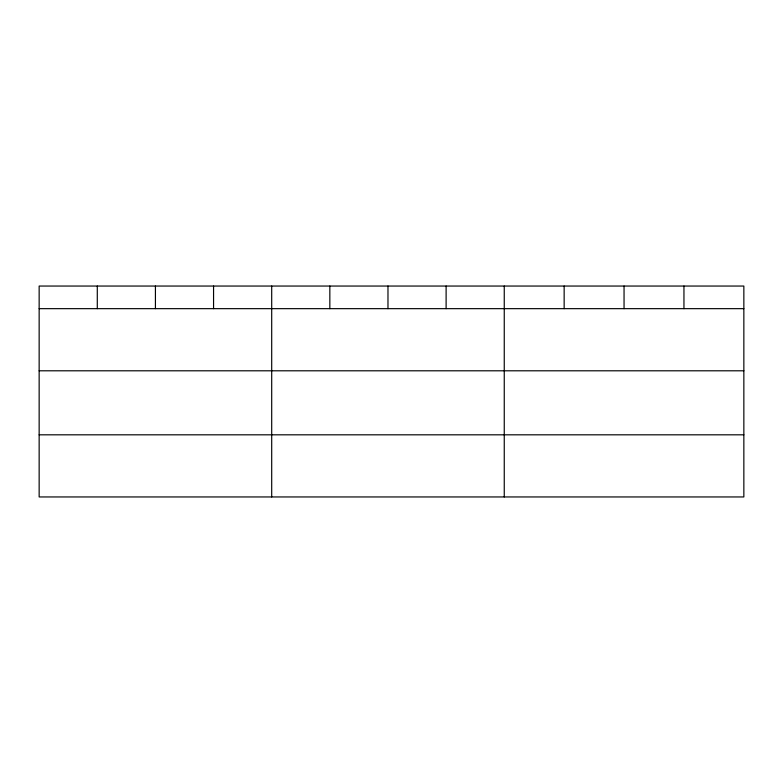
<?xml version="1.0" encoding="UTF-8"?>
<svg xmlns="http://www.w3.org/2000/svg" width="783" height="783" viewBox="0 0 783 783"><rect width="100%" height="100%" fill="white"/><g stroke="black" fill="none" stroke-linecap="round" stroke-linejoin="round"><path stroke-width="1.17" d="M743.85 370.799L743.85 286.049L39.15 286.049L39.15 496.951L743.85 496.951L743.85 370.799L39.15 370.799M39.15 308.659L743.85 308.659M39.15 434.819L743.85 434.819M683.95 286.049L683.95 308.659M624.051 286.049L624.051 308.659M564.151 286.049L564.151 308.659M504.252 286.049L504.252 496.951M446.114 286.049L446.114 308.659M387.976 286.049L387.976 308.659M329.839 286.049L329.839 308.659M271.701 286.049L271.701 496.951M213.563 286.049L213.563 308.659M155.425 286.049L155.425 308.659M97.288 286.049L97.288 308.659"/></g></svg>
